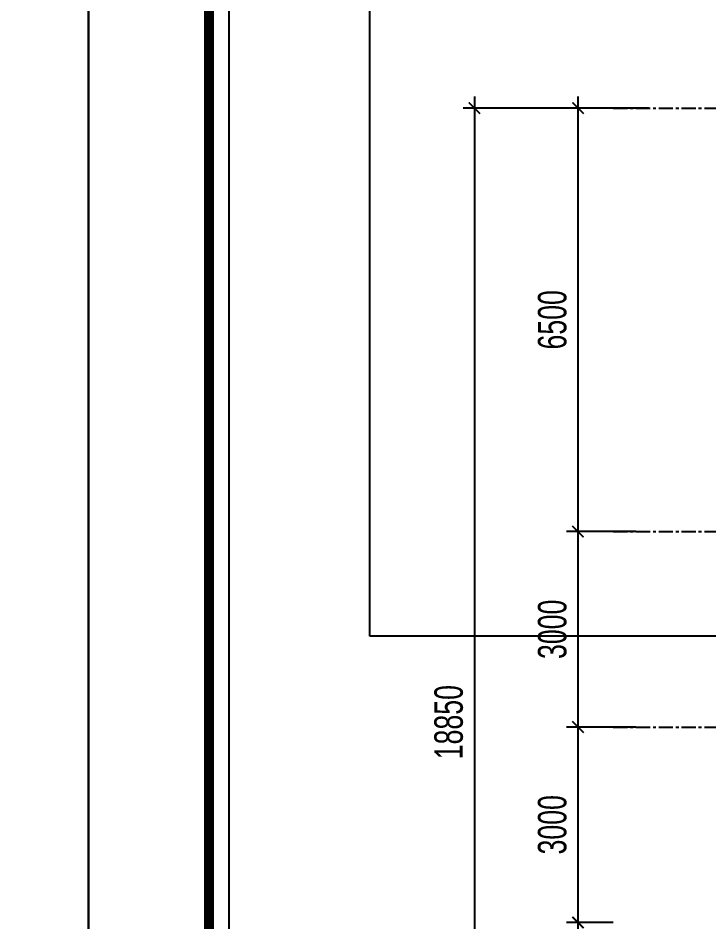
# Model space of a CAD drawing. Header units: inches. Extents: x 2 to 32666, y -5537 to 22.
# Drawn here: x 13671.6 to 13732.2, y -3865.4 to -3786.1 of the extents above; entities that cross this region are included whole.
import ezdxf
from ezdxf.enums import TextEntityAlignment as Align

# ---------------------------------------------------------------- set-up
doc = ezdxf.new("R2010")
doc.units = ezdxf.units.IN
doc.header["$MEASUREMENT"] = 0
doc.linetypes.add('CENTER', pattern=[2, 1.25, -0.25, 0.25, -0.25])
doc.layers.get('Defpoints').update_dxf_attribs({"lineweight": 9})
for name, color, linetype in [('1', 1, 'Continuous'), ('2', 2, 'Continuous'), ('3', 3, 'Continuous'), ('7', 7, 'Continuous'), ('9', 9, 'Continuous'), ('BAO KHUNG', 31, 'Continuous'), ('NET IN', 3, 'Continuous'), ('Tim truc', 8, 'Continuous')]:
    doc.layers.add(name, color=color, linetype=linetype)
doc.layers.add('Cover text', color=7, linetype='Continuous', true_color=0x52370f)
doc.styles.add('ST1', font='vnshx.shx', dxfattribs={"width": 0.7})
doc.styles.add('TIEU DE', font='Vharialn.ttf')
doc.dimstyles.new('175', dxfattribs={"dimtxt": 2.5, "dimasz": 1, "dimexe": 1, "dimexo": 0, "dimgap": 1, "dimtad": 1, "dimdec": 0, "dimlfac": 175, "dimzin": 0, "dimdsep": 46, "dimtxsty": 'ST1', "dimblk1": 'ARCHTICK', "dimblk2": 'ARCHTICK', "dimsah": 1, "dimcen": 1, "dimdle": 1, "dimclrd": 8, "dimclre": 8, "dimclrt": 3, "dimadec": 0, "dimazin": 0, "dimtfac": 1, "dimtdec": 0, "dimtix": 1, "dimtmove": 1, "dimatfit": 3, "dimldrblk": 'DOTSMALL', "dimfxl": 0, "dimtfill": 1, "dimtolj": 1, "dimtzin": 0, "dimlwd": -1, "dimlwe": -1, "dimarcsym": 0})

# ---------------------------------------------------------------- blocks, each defined once
blk = doc.blocks.new('kt kien truc 1')
at = {"layer": '2', "color": 157, "linetype": 'Continuous'}
blk.add_lwpolyline([(0, 420), (594, 420), (594, 0), (0, 0)], close=True, dxfattribs=at)
at = {"layer": '7', "color": 147, "linetype": 'Continuous'}
blk.add_lwpolyline([(12.331, 57.61), (581.669, 57.61), (581.669, 409.19), (12.331, 409.19)], close=True, dxfattribs=at)
at = {"layer": 'BAO KHUNG', "color": 167, "linetype": 'Continuous', "const_width": 0.871}
blk.add_lwpolyline([(10.588, 9.067), (583.412, 9.067), (583.412, 410.933), (10.588, 410.933)], close=True, dxfattribs=at)
at = {"layer": 'Cover text', "ltscale": 0.5, "style": 'TIEU DE'}
for tag, p in [('STT', (555.048, 15.579)), ('TENBANVE', (45.93, 14.603))]:
    blk.add_attdef(tag, text='', height=2, dxfattribs=at).set_placement(p, align=Align.MIDDLE_CENTER)
blk = doc.blocks.new('_ArchTick')
at = {"color": 0, "linetype": 'ByBlock', "const_width": 0.15}
blk.add_lwpolyline([(-0.5, -0.5), (0.5, 0.5)], dxfattribs=at)
blk = doc.blocks.new('*D6424')
at = {"layer": '1', "color": 8, "linetype": 'Continuous', "transparency": 16777216}
for p, q in [((13720.722, -3900.701), (13720.722, -3864.415)), ((13723.803, -3865.415), (13719.722, -3865.415)), ((13723.803, -3899.701), (13719.722, -3899.701))]:
    blk.add_line(p, q, dxfattribs=at)
at = {"layer": 'Defpoints', "color": 0, "transparency": 16777216}
for p in [(13720.722, -3865.415), (13723.803, -3865.415), (13723.803, -3899.701)]:
    blk.add_point(p, dxfattribs=at)
at = {"layer": '1', "color": 8, "transparency": 16777216}
for p, rotation in [((13720.722, -3865.415), 90), ((13720.722, -3899.701), 270)]:
    blk.add_blockref('_ArchTick', p, dxfattribs=dict(at, rotation=rotation))
at = {"layer": '1', "color": 3, "transparency": 16777216, "insert": (13718.472, -3882.558), "char_height": 2.5, "attachment_point": 5, "rotation": 90, "style": 'ST1', "bg_fill": 3, "box_fill_scale": 1.25, "bg_fill_color": 256, "bg_fill_true_color": 13158600, "bg_fill_transparency": 0}
blk.add_mtext('\\A1;6000', dxfattribs=at)
blk = doc.blocks.new('_DotSmall')
at = {"color": 0, "linetype": 'ByBlock', "const_width": 0.5}
blk.add_lwpolyline([(-0.0625, 0, 1), (0.0625, 0, 1)], format="xyb", close=True, dxfattribs=at)
blk = doc.blocks.new('*D6425')
at = {"layer": '1', "color": 8, "linetype": 'Continuous', "transparency": 16777216}
for p, q in [((13720.722, -3866.415), (13720.722, -3847.273)), ((13725.8, -3848.273), (13719.722, -3848.273)), ((13723.803, -3865.415), (13719.722, -3865.415))]:
    blk.add_line(p, q, dxfattribs=at)
at = {"layer": 'Defpoints', "color": 0, "transparency": 16777216}
for p in [(13720.722, -3848.273), (13725.8, -3848.273), (13723.803, -3865.415)]:
    blk.add_point(p, dxfattribs=at)
at = {"layer": '1', "color": 8, "transparency": 16777216}
for p, rotation in [((13720.722, -3848.273), 90), ((13720.722, -3865.415), 270)]:
    blk.add_blockref('_ArchTick', p, dxfattribs=dict(at, rotation=rotation))
at = {"layer": '1', "color": 3, "transparency": 16777216, "insert": (13718.472, -3856.844), "char_height": 2.5, "attachment_point": 5, "rotation": 90, "style": 'ST1', "bg_fill": 3, "box_fill_scale": 1.25, "bg_fill_color": 256, "bg_fill_true_color": 13158600, "bg_fill_transparency": 0}
blk.add_mtext('\\A1;3000', dxfattribs=at)
blk = doc.blocks.new('*D6426')
at = {"layer": '1', "color": 8, "linetype": 'Continuous', "transparency": 16777216}
for p, q in [((13720.722, -3849.273), (13720.722, -3830.13)), ((13725.8, -3831.13), (13719.722, -3831.13)), ((13725.8, -3848.273), (13719.722, -3848.273))]:
    blk.add_line(p, q, dxfattribs=at)
at = {"layer": 'Defpoints', "color": 0, "transparency": 16777216}
for p in [(13720.722, -3831.13), (13725.8, -3831.13), (13725.8, -3848.273)]:
    blk.add_point(p, dxfattribs=at)
at = {"layer": '1', "color": 8, "transparency": 16777216}
for p, rotation in [((13720.722, -3831.13), 90), ((13720.722, -3848.273), 270)]:
    blk.add_blockref('_ArchTick', p, dxfattribs=dict(at, rotation=rotation))
at = {"layer": '1', "color": 3, "transparency": 16777216, "insert": (13718.472, -3839.701), "char_height": 2.5, "attachment_point": 5, "rotation": 90, "style": 'ST1', "bg_fill": 3, "box_fill_scale": 1.25, "bg_fill_color": 256, "bg_fill_true_color": 13158600, "bg_fill_transparency": 0}
blk.add_mtext('\\A1;3000', dxfattribs=at)
blk = doc.blocks.new('*D6427')
at = {"layer": '1', "color": 8, "linetype": 'Continuous', "transparency": 16777216}
for p, q in [((13720.722, -3832.13), (13720.722, -3792.987)), ((13723.803, -3793.987), (13719.722, -3793.987)), ((13725.8, -3831.13), (13719.722, -3831.13))]:
    blk.add_line(p, q, dxfattribs=at)
at = {"layer": 'Defpoints', "color": 0, "transparency": 16777216}
for p in [(13720.722, -3793.987), (13723.803, -3793.987), (13725.8, -3831.13)]:
    blk.add_point(p, dxfattribs=at)
at = {"layer": '1', "color": 8, "transparency": 16777216}
for p, rotation in [((13720.722, -3793.987), 90), ((13720.722, -3831.13), 270)]:
    blk.add_blockref('_ArchTick', p, dxfattribs=dict(at, rotation=rotation))
at = {"layer": '1', "color": 3, "transparency": 16777216, "insert": (13718.472, -3812.558), "char_height": 2.5, "attachment_point": 5, "rotation": 90, "style": 'ST1', "bg_fill": 3, "box_fill_scale": 1.25, "bg_fill_color": 256, "bg_fill_true_color": 13158600, "bg_fill_transparency": 0}
blk.add_mtext('\\A1;6500', dxfattribs=at)
blk = doc.blocks.new('*D6428')
at = {"layer": '1', "color": 8, "linetype": 'Continuous', "transparency": 16777216}
for p, q in [((13711.634, -3792.987), (13711.634, -3902.701)), ((13726.94, -3793.987), (13710.634, -3793.987)), ((13726.94, -3901.701), (13710.634, -3901.701))]:
    blk.add_line(p, q, dxfattribs=at)
at = {"layer": 'Defpoints', "color": 0, "transparency": 16777216}
for p in [(13726.94, -3793.987), (13711.634, -3901.701), (13726.94, -3901.701)]:
    blk.add_point(p, dxfattribs=at)
at = {"layer": '1', "color": 8, "transparency": 16777216}
for p, rotation in [((13711.634, -3793.987), 90), ((13711.634, -3901.701), 270)]:
    blk.add_blockref('_ArchTick', p, dxfattribs=dict(at, rotation=rotation))
at = {"layer": '1', "color": 3, "transparency": 16777216, "insert": (13709.384, -3847.844), "char_height": 2.5, "attachment_point": 5, "rotation": 90, "style": 'ST1', "bg_fill": 3, "box_fill_scale": 1.25, "bg_fill_color": 256, "bg_fill_true_color": 13158600, "bg_fill_transparency": 0}
blk.add_mtext('\\A1;18850', dxfattribs=at)

msp = doc.modelspace()

# ---------------------------------------------------------------- linework, layer by layer
at = {"layer": '9'}
msp.add_line((13702.4656, -3840.3006), (13702.4656, -3765.519), dxfattribs=at)
at = {"layer": 'NET IN'}
for points in [[(13083.7695, -3704.5249), (13677.7695, -3704.5249), (13677.7695, -4124.5249), (13083.7695, -4124.5249)], [(13677.7695, -3704.5249), (14271.7695, -3704.5249), (14271.7695, -4124.5249), (13677.7695, -4124.5249)]]:
    msp.add_lwpolyline(points, close=True, dxfattribs=at)
at = {"layer": 'Tim truc', "linetype": 'CENTER'}
for p, q in [((13723.8029, -3793.9869), (14224.8224, -3793.9869)), ((13723.8029, -3831.1298), (14224.8224, -3831.1298)), ((13723.8029, -3848.2726), (14224.8224, -3848.2726))]:
    msp.add_line(p, q, dxfattribs=at)

# ---------------------------------------------------------------- block references
at = {"layer": '3'}
for p in [(13083.7695, -4124.5249), (13677.7695, -4124.5249)]:
    msp.add_blockref('kt kien truc 1', p, dxfattribs=at)

# ---------------------------------------------------------------- next in the draw order: dimensions: what is measured, and where the dimension line sits
at = {"layer": '1'}
dim = msp.add_linear_dim(base=(13720.7218, -3865.4155), p1=(13723.8029, -3899.7012), p2=(13723.8029, -3865.4155), angle=90, dimstyle='175', dxfattribs=at)
dim.commit()
dim.dimension.update_dxf_attribs({"geometry": '*D6424', "text_midpoint": (13718.4718, -3882.5583)})

# ---------------------------------------------------------------- next in the draw order: dimensions: what is measured, and where the dimension line sits
dim = msp.add_linear_dim(base=(13720.7218, -3848.2726), p1=(13723.8029, -3865.4155), p2=(13725.8, -3848.2726), angle=90, dimstyle='175', dxfattribs=at)
dim.commit()
dim.dimension.update_dxf_attribs({"geometry": '*D6425', "text_midpoint": (13718.4718, -3856.844)})

# ---------------------------------------------------------------- next in the draw order: dimensions: what is measured, and where the dimension line sits
dim = msp.add_linear_dim(base=(13720.7218, -3831.1298), p1=(13725.8, -3848.2726), p2=(13725.8, -3831.1298), angle=90, dimstyle='175', dxfattribs=at)
dim.commit()
dim.dimension.update_dxf_attribs({"geometry": '*D6426', "text_midpoint": (13718.4718, -3839.7012)})

# ---------------------------------------------------------------- next in the draw order: dimensions: what is measured, and where the dimension line sits
dim = msp.add_linear_dim(base=(13720.7218, -3793.9869), p1=(13725.8, -3831.1298), p2=(13723.8029, -3793.9869), angle=90, dimstyle='175', dxfattribs=at)
dim.commit()
dim.dimension.update_dxf_attribs({"geometry": '*D6427', "text_midpoint": (13718.4718, -3812.5583)})

# ---------------------------------------------------------------- next in the draw order: dimensions: what is measured, and where the dimension line sits
dim = msp.add_linear_dim(base=(13711.6337, -3901.7012), p1=(13726.9396, -3793.9869), p2=(13726.9396, -3901.7012), angle=90, dimstyle='175', dxfattribs=at)
dim.commit()
dim.dimension.update_dxf_attribs({"geometry": '*D6428', "text_midpoint": (13709.3837, -3847.844)})

# ---------------------------------------------------------------- next in the draw order: linework, layer by layer
at = {"layer": '9'}
msp.add_line((13749.2115, -3840.3006), (13702.4656, -3840.3006), dxfattribs=at)

doc.saveas('drawing.dxf')
